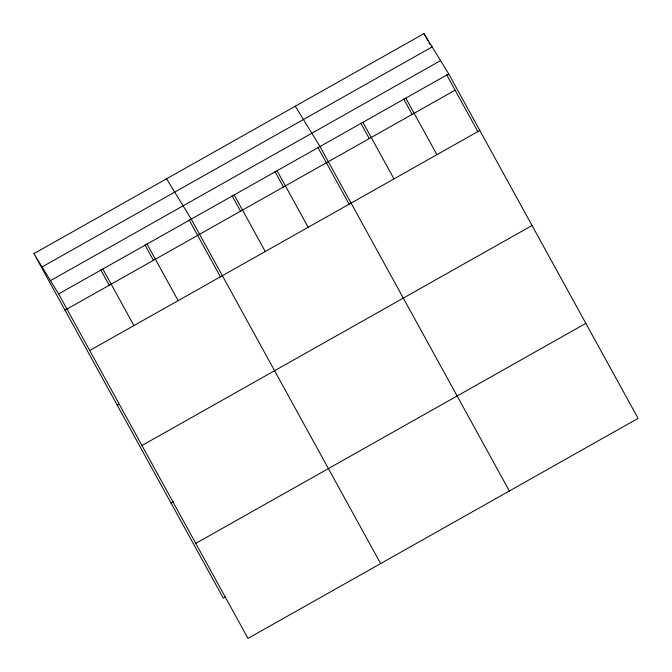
<?xml version="1.0" encoding="UTF-8"?>
<svg xmlns="http://www.w3.org/2000/svg" width="672" height="672" viewBox="0 0 672 672"><rect width="100%" height="100%" fill="white"/><g stroke="black" fill="none" stroke-linecap="round" stroke-linejoin="round"><path stroke-width="1.01" d="M33.919 253.621L424.007 33.6L448.72 73.92L638.081 418.379L247.993 638.4L58.624 293.941L33.919 253.621L223.28 598.08L225.086 597.064M42.067 266.927L432.163 46.906M50.476 280.636L440.563 60.614M58.624 293.941L448.72 73.92M65.016 310.195L455.104 90.174M89.729 350.515L479.816 130.494M117.247 405.199L119.053 404.183M141.96 445.519L532.048 225.498M171.058 503.084L173.762 501.556M195.77 543.396L585.858 323.375M295.277 106.21L319.99 146.53L509.359 490.988M166.547 178.811L191.26 219.131L380.629 563.59M424.007 33.6L428.014 40.9M429.022 42.722L430.021 44.554M446.578 74.659L477.985 131.796M405.804 98.12L436.909 154.694M403.67 98.868L412.196 114.374M362.897 122.321L394.002 178.895M360.763 123.068L369.289 138.583M317.848 147.269L349.255 204.406M277.074 170.73L308.179 227.304M274.94 171.469L283.466 186.984M234.167 194.93L265.272 251.504M232.033 195.678L240.559 211.184M189.118 219.878L220.525 277.007M147.05 244.07L178.147 300.644M144.908 244.818L153.434 260.324M102.841 269.002L133.938 325.584M100.699 269.749L109.225 285.264"/></g></svg>
